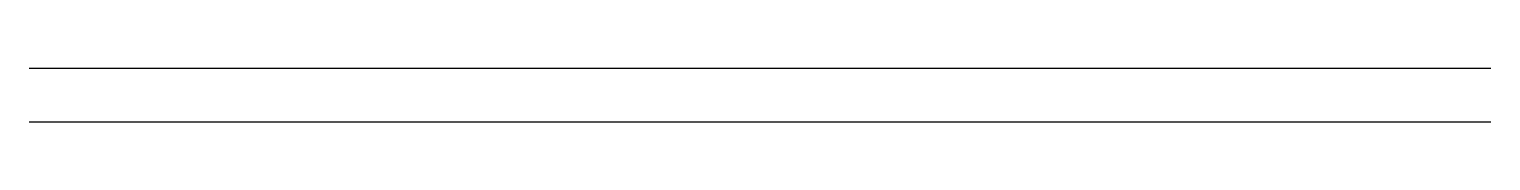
# Model space of a CAD drawing. Header units: millimetres. Extents: x 0 to 6000, y -110 to 110.
import ezdxf

# ---------------------------------------------------------------- set-up
doc = ezdxf.new("R2010")
doc.units = ezdxf.units.MM
doc.layers.add('TUONG', color=7, linetype='Continuous')

msp = doc.modelspace()

# ---------------------------------------------------------------- linework, layer by layer
at = {"layer": 'TUONG'}
for p, q in [((0, 110), (6000, 110)), ((0, -110), (6000, -110))]:
    msp.add_line(p, q, dxfattribs=at)

doc.saveas('drawing.dxf')
